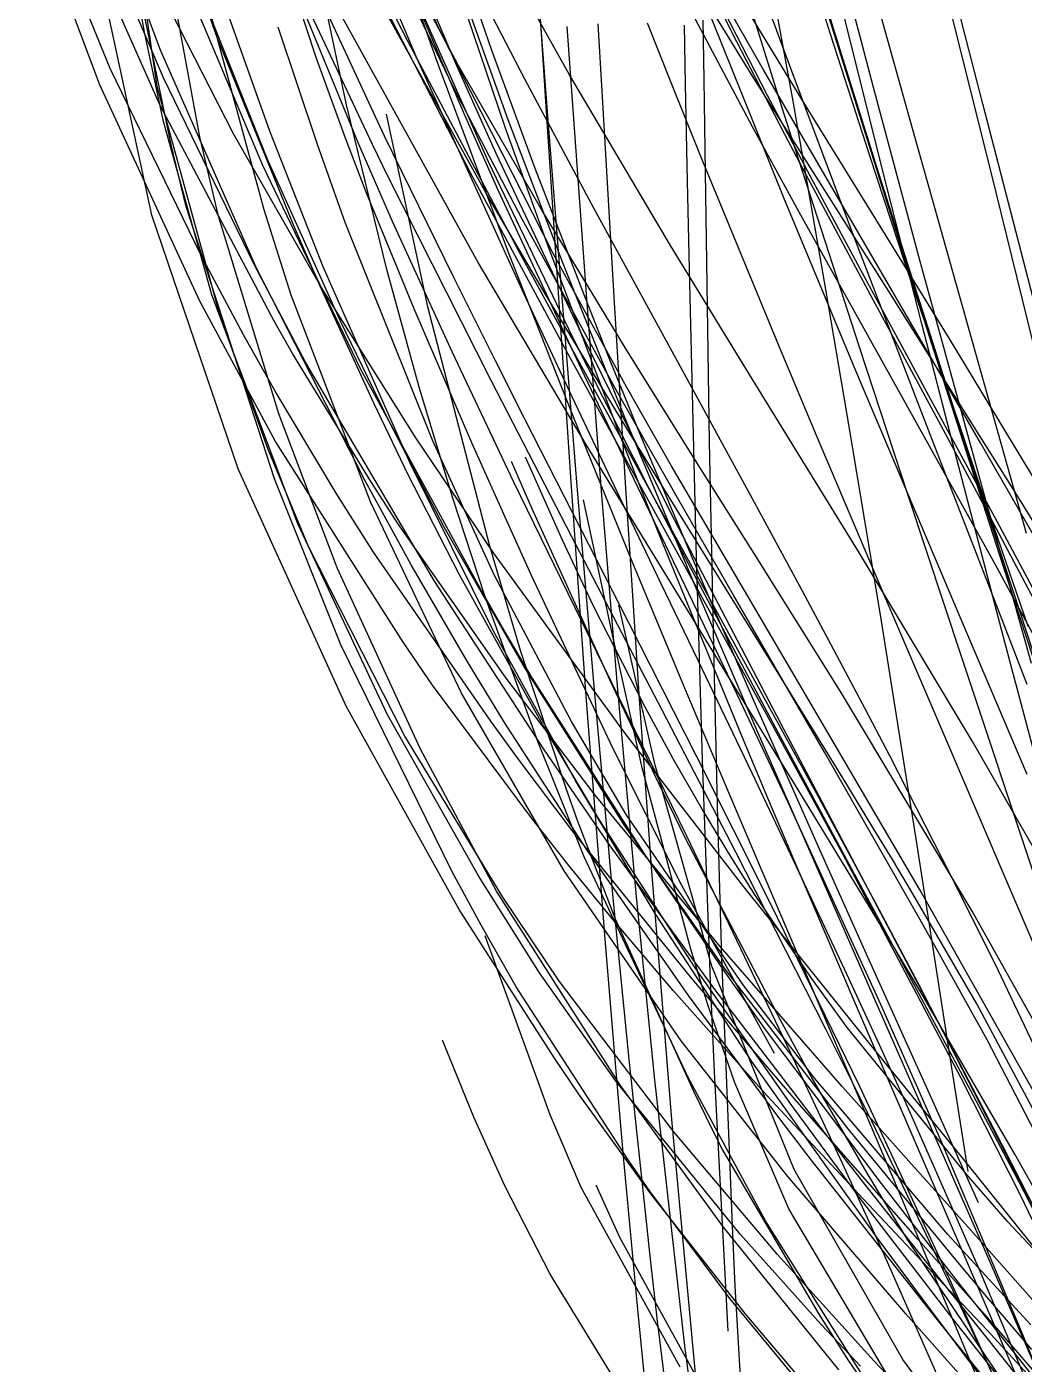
# Model space of a CAD drawing. Header units: metres. Extents: x -233 to 379, y -58 to 1087.
# Drawn here: x -206.4 to -156.7, y 124.1 to 190.8 of the extents above; entities that cross this region are included whole.
import ezdxf

# ---------------------------------------------------------------- set-up
doc = ezdxf.new("R2010")
doc.units = ezdxf.units.M

msp = doc.modelspace()

# ---------------------------------------------------------------- linework, layer by layer
for p, q in [((-166.208, 190.73, -1420.133), (-170.152, 203.66, -1420.352)), ((-196.904, 190.229, -1411.442), (-201.353, 202.755, -1407.368)), ((-180.751, 190.41, -1426.724), (-181.501, 202.027, -1425.602)), ((-199.896, 187.787, -1414.332), (-201.88, 201.125, -1411.773)), ((-185.131, 187.738, -1423.102), (-190.429, 198.758, -1423.132)), ((-180.428, 186.321, -1434.85), (-181.397, 199.15, -1433.201)), ((-169.968, 190.733, -1412.982), (-175.068, 199.24, -1412.585)), ((-199.738, 189.59, -1403.44), (-202.994, 198.338, -1400.585)), ((-184.921, 188.876, -1422.142), (-189.951, 198.355, -1421.288)), ((-166.344, 190.382, -1421.061), (-168.765, 198.034, -1421.168)), ((-202.778, 187.896, -1409.995), (-206.4, 197.67, -1406.879)), ((-169.679, 188.613, -1412.464), (-174.803, 197.602, -1411.94)), ((-169.479, 187.327, -1416.724), (-174.665, 197.426, -1416.231)), ((-158.753, 186.922, -1404.778), (-161.459, 197.478, -1406.473)), ((-182.54, 185.701, -1416.309), (-186.244, 196.636, -1416.445)), ((-163.734, 183.563, -1415.8), (-166.908, 196.291, -1417.338)), ((-200.535, 190.498, -1403.406), (-201.439, 195.721, -1402.023)), ((-190.472, 186.861, -1400.244), (-192.28, 195.44, -1397.486)), ((-199.202, 184.876, -1412.313), (-201.229, 194.761, -1410.802)), ((-196.091, 185.417, -1412.148), (-200.933, 194.876, -1409.726)), ((-197.77, 185.271, -1413.56), (-199.568, 194.985, -1411.659)), ((-191.976, 189.235, -1412.066), (-193.786, 194.743, -1409.048)), ((-189.238, 186.728, -1417.844), (-193.184, 195.295, -1417.496)), ((-187.432, 190.071, -1424.806), (-189.985, 195.154, -1424.8)), ((-185.813, 190.568, -1420.817), (-187.724, 194.846, -1420.304)), ((-183.231, 189.625, -1413.374), (-185.143, 195.152, -1413.199)), ((-171.011, 190.013, -1417.177), (-173.563, 195.064, -1416.87)), ((-167.897, 187.523, -1416.022), (-170.613, 194.894, -1416.269)), ((-162.26, 185.691, -1414.222), (-164.86, 195.006, -1415.154)), ((-202.238, 188.684, -1415.997), (-204.664, 194.59, -1413.987)), ((-199.749, 186.835, -1411.442), (-203.162, 194.518, -1409.402)), ((-186.946, 189.157, -1420.589), (-189.2, 194.475, -1420.707)), ((-184.587, 186.393, -1418.641), (-187.876, 194.101, -1418.073)), ((-181.576, 188.145, -1418.831), (-184.753, 194.294, -1418.799)), ((-168.666, 182.223, -1415.83), (-173.435, 194.095, -1416.464)), ((-200.159, 181.362, -1411.371), (-202.85, 193.783, -1409.171)), ((-194.28, 185.55, -1412.074), (-197.296, 194.026, -1409.727)), ((-189.864, 184.934, -1418.94), (-193.567, 193.962, -1418.784)), ((-170.197, 188.25, -1412.384), (-173.371, 193.409, -1412.216)), ((-168.209, 187.042, -1412.952), (-169.401, 193.637, -1412.486)), ((-199.581, 188.219, -1404.208), (-201.518, 192.74, -1402.63)), ((-194.384, 184.115, -1411.984), (-197.926, 192.989, -1409.478)), ((-189.163, 184.887, -1417.976), (-193.083, 193.207, -1417.652)), ((-184.284, 183.483, -1421.436), (-189.222, 193.074, -1421.43)), ((-158.091, 182.501, -1400.764), (-160.754, 193.21, -1401.985)), ((-185.977, 189.104, -1417.243), (-187.17, 192.499, -1417.236)), ((-183.393, 184.031, -1418.001), (-186.994, 192.17, -1417.342)), ((-185.64, 190.401, -1417.469), (-186.355, 192.095, -1417.338)), ((-179.358, 188.366, -1412.957), (-181.667, 192.514, -1412.652)), ((-170.225, 185.777, -1420.18), (-173.696, 192.292, -1419.933)), ((-194.628, 183.85, -1406.767), (-197.892, 191.546, -1404.147)), ((-182.403, 186.125, -1413.242), (-184.308, 191.403, -1413.303)), ((-162.525, 178.822, -1420.487), (-166.473, 191.42, -1421.093)), ((-164.82, 190.07, -1414.049), (-165.278, 191.822, -1414.291)), ((-194.563, 181.628, -1418.903), (-197.215, 191.327, -1415.808)), ((-191.905, 184.893, -1424.02), (-193.873, 190.741, -1421.733)), ((-183.902, 179.012, -1422.206), (-190.643, 191.181, -1422.526)), ((-183.489, 182.43, -1422.191), (-188.343, 191.187, -1421.534)), ((-178.49, 177.189, -1435.764), (-179.464, 190.779, -1434.516)), ((-177.691, 186.992, -1430.847), (-177.916, 190.9, -1430.394)), ((-174.342, 188.094, -1415.596), (-175.469, 190.934, -1415.791)), ((-173.566, 187.881, -1434.776), (-173.629, 190.831, -1434.685)), ((-172.647, 188.131, -1438.978), (-172.69, 191.087, -1438.901)), ((-168.879, 187.14, -1421.237), (-170.204, 191.342, -1421.619)), ((-167.526, 186.74, -1413.033), (-169.968, 190.733, -1412.982)), ((-163.919, 183.396, -1419.853), (-166.208, 190.73, -1420.133)), ((-199.582, 186.036, -1404.502), (-200.535, 190.498, -1403.406)), ((-193.116, 180.915, -1413.827), (-196.904, 190.229, -1411.442)), ((-181.753, 179.352, -1424.543), (-187.432, 190.071, -1424.806)), ((-180.144, 179.426, -1421.674), (-185.813, 190.568, -1420.817)), ((-184.961, 188.819, -1417.58), (-185.64, 190.401, -1417.469)), ((-180.534, 187.056, -1426.994), (-180.751, 190.41, -1426.724)), ((-164.384, 184.324, -1420.885), (-166.344, 190.382, -1421.061)), ((-164.224, 187.806, -1413.73), (-164.82, 190.07, -1414.049)), ((-194.957, 178.73, -1406.571), (-199.738, 189.59, -1403.44)), ((-181.056, 183.69, -1413.46), (-183.231, 189.625, -1413.374)), ((-169.854, 187.765, -1417.257), (-171.011, 190.013, -1417.177)), ((-190.515, 185.206, -1413.985), (-191.976, 189.235, -1412.066)), ((-181.634, 177.458, -1419.979), (-186.946, 189.157, -1420.589)), ((-182.385, 179.499, -1416.941), (-185.977, 189.104, -1417.243)), ((-183.006, 184.433, -1417.818), (-184.961, 188.819, -1417.58)), ((-180.746, 181.645, -1422.505), (-184.921, 188.876, -1422.142)), ((-197.707, 179.359, -1418.616), (-202.238, 188.684, -1415.997)), ((-195.069, 178.909, -1407.117), (-199.581, 188.219, -1404.208)), ((-178.117, 181.681, -1418.695), (-181.576, 188.145, -1418.831)), ((-174.322, 179.859, -1413.241), (-179.358, 188.366, -1412.957)), ((-172.808, 184.288, -1415.304), (-174.342, 188.094, -1415.596)), ((-172.598, 184.647, -1439.041), (-172.647, 188.131, -1438.978)), ((-163.46, 177.593, -1412.101), (-170.197, 188.25, -1412.384)), ((-167.694, 185.186, -1412.569), (-169.679, 188.613, -1412.464)), ((-197.779, 177.083, -1412.611), (-202.778, 187.896, -1409.995)), ((-196.761, 176.354, -1415.836), (-199.896, 187.787, -1414.332)), ((-181.708, 181.16, -1422.918), (-185.131, 187.738, -1423.102)), ((-173.464, 183.055, -1434.879), (-173.566, 187.881, -1434.776)), ((-168.619, 185.396, -1417.292), (-169.854, 187.765, -1417.257)), ((-165.163, 180.272, -1415.67), (-167.897, 187.523, -1416.022)), ((-161.924, 179.236, -1412.448), (-164.224, 187.806, -1413.73)), ((-194.083, 176.116, -1413.444), (-199.749, 186.835, -1411.442)), ((-188.452, 178.655, -1402.69), (-190.472, 186.861, -1400.244)), ((-188.567, 185.309, -1417.884), (-189.238, 186.728, -1417.844)), ((-179.989, 178.745, -1427.497), (-180.534, 187.056, -1426.994)), ((-177.374, 181.546, -1431.398), (-177.691, 186.992, -1430.847)), ((-167.215, 183.048, -1416.711), (-169.479, 187.327, -1416.724)), ((-168.117, 184.743, -1420.999), (-168.879, 187.14, -1421.237)), ((-166.572, 177.664, -1413.482), (-168.209, 187.042, -1412.952)), ((-162.69, 178.912, -1412.794), (-167.526, 186.74, -1413.033)), ((-158.093, 184.364, -1404.367), (-158.753, 186.922, -1404.778)), ((-197.17, 177.399, -1406.323), (-199.582, 186.036, -1404.502)), ((-186.42, 176.799, -1407.094), (-188.477, 186.401, -1403.468)), ((-182.9, 182.61, -1418.843), (-184.587, 186.393, -1418.641)), ((-179.683, 178.991, -1413.012), (-182.403, 186.125, -1413.242)), ((-179.493, 174.324, -1435.917), (-180.428, 186.321, -1434.85)), ((-191.743, 177.817, -1413.644), (-196.091, 185.417, -1412.148)), ((-191.624, 178.791, -1413.62), (-194.28, 185.55, -1412.074)), ((-180.405, 179.766, -1416.07), (-182.54, 185.701, -1416.309)), ((-167.903, 181.52, -1420.133), (-170.225, 185.777, -1420.18)), ((-167.571, 183.406, -1417.285), (-168.619, 185.396, -1417.292)), ((-159.769, 176.835, -1413.237), (-162.26, 185.691, -1414.222)), ((-198.472, 181.846, -1412.713), (-199.202, 184.876, -1412.313)), ((-196.852, 181.321, -1414.227), (-197.77, 185.271, -1413.56)), ((-190.536, 180.998, -1425.271), (-191.905, 184.893, -1424.02)), ((-189.483, 182.513, -1415.118), (-190.515, 185.206, -1413.985)), ((-188.174, 181.049, -1418.935), (-189.864, 184.934, -1418.94)), ((-188.399, 183.305, -1418.018), (-189.163, 184.887, -1417.976)), ((-185.135, 178.29, -1417.927), (-188.567, 185.309, -1417.884)), ((-164.899, 174.793, -1419.783), (-168.117, 184.743, -1420.999)), ((-164.051, 178.949, -1412.566), (-167.694, 185.186, -1412.569)), ((-190.788, 176.108, -1413.773), (-194.384, 184.115, -1411.984)), ((-179.189, 175.27, -1418.352), (-183.393, 184.031, -1418.001)), ((-178.865, 175.706, -1417.976), (-183.006, 184.433, -1417.818)), ((-168.882, 174.79, -1414.42), (-172.808, 184.288, -1415.304)), ((-172.367, 170.064, -1438.926), (-172.598, 184.647, -1439.041)), ((-162.616, 178.954, -1420.661), (-164.384, 184.324, -1420.885)), ((-155.99, 176.269, -1403.082), (-158.093, 184.364, -1404.367)), ((-189.765, 173.707, -1409.634), (-194.628, 183.85, -1406.767)), ((-179.416, 174.431, -1421.246), (-184.284, 183.483, -1421.436)), ((-178.625, 177.394, -1413.429), (-181.056, 183.69, -1413.46)), ((-164.339, 177.367, -1416.991), (-167.571, 183.406, -1417.285)), ((-160.736, 173.409, -1419.251), (-163.919, 183.396, -1419.853)), ((-162.53, 178.813, -1415.182), (-163.734, 183.563, -1415.8)), ((-183.261, 173.118, -1417.975), (-188.399, 183.305, -1418.018)), ((-173.369, 178.661, -1434.93), (-173.464, 183.055, -1434.879)), ((-164.408, 177.831, -1416.457), (-167.215, 183.048, -1416.711)), ((-187.101, 176.692, -1416.956), (-189.483, 182.513, -1415.118)), ((-180.688, 177.638, -1422.408), (-183.489, 182.43, -1422.191)), ((-179.515, 175.313, -1419.03), (-182.9, 182.61, -1418.843)), ((-165.089, 173.602, -1415.204), (-168.666, 182.223, -1415.83)), ((-155.723, 172.905, -1399.699), (-158.091, 182.501, -1400.764)), ((-195.861, 168.727, -1413.158), (-200.159, 181.362, -1411.371)), ((-194.055, 168.217, -1413.77), (-198.472, 181.846, -1412.713)), ((-193.228, 177.374, -1420.08), (-194.563, 181.628, -1418.903)), ((-176.558, 174.743, -1422.599), (-180.746, 181.645, -1422.505)), ((-174.138, 174.381, -1418.326), (-178.117, 181.681, -1418.695)), ((-177.106, 177.016, -1431.793), (-177.374, 181.546, -1431.398)), ((-162.481, 171.77, -1419.195), (-167.903, 181.52, -1420.133)), ((-193.841, 171.457, -1415.453), (-196.852, 181.321, -1414.227)), ((-191.802, 177.864, -1414.495), (-193.116, 180.915, -1413.827)), ((-186.183, 170.143, -1427.023), (-190.536, 180.998, -1425.271)), ((-185.202, 174.551, -1418.784), (-188.174, 181.049, -1418.935)), ((-176.987, 172.594, -1422.454), (-181.708, 181.16, -1422.918)), ((-161.379, 170.431, -1415.025), (-165.163, 180.272, -1415.67)), ((-179.175, 171.344, -1416.408), (-182.385, 179.499, -1416.941)), ((-176.926, 170.636, -1415.42), (-180.405, 179.766, -1416.07)), ((-176.49, 172.771, -1421.94), (-180.144, 179.426, -1421.674)), ((-170.067, 172.909, -1413.211), (-174.322, 179.859, -1413.241)), ((-195.599, 175.401, -1419.556), (-197.707, 179.359, -1418.616)), ((-192.488, 174.001, -1408.491), (-195.069, 178.909, -1407.117)), ((-189.543, 168.124, -1409.016), (-194.957, 178.73, -1406.571)), ((-187.293, 169.012, -1415.124), (-191.624, 178.791, -1413.62)), ((-178.502, 169.902, -1421.7), (-183.902, 179.012, -1422.206)), ((-178.559, 173.482, -1424.287), (-181.753, 179.352, -1424.543)), ((-179.302, 168.55, -1427.848), (-179.989, 178.745, -1427.497)), ((-176.557, 171.19, -1412.574), (-179.683, 178.991, -1413.012)), ((-158.862, 170.018, -1412.157), (-164.051, 178.949, -1412.566)), ((-160.373, 175.157, -1412.571), (-162.69, 178.912, -1412.794)), ((-159.767, 170.466, -1420.162), (-162.616, 178.954, -1420.661)), ((-161.798, 175.95, -1414.797), (-162.53, 178.813, -1415.182)), ((-161.296, 174.95, -1420.242), (-162.525, 178.822, -1420.487)), ((-158.452, 166.615, -1410.44), (-161.924, 179.236, -1412.448)), ((-186.841, 172.799, -1404.274), (-188.452, 178.655, -1402.69)), ((-183.041, 174.101, -1417.873), (-185.135, 178.29, -1417.927)), ((-173.037, 164.948, -1434.769), (-173.369, 178.661, -1434.93)), ((-192.893, 165.978, -1408.057), (-197.17, 177.399, -1406.323)), ((-189.266, 167.073, -1422.147), (-193.228, 177.374, -1420.08)), ((-189.093, 171.966, -1415.508), (-191.802, 177.864, -1414.495)), ((-187.006, 170.275, -1414.631), (-191.743, 177.817, -1413.644)), ((-179.227, 172.315, -1419.611), (-181.634, 177.458, -1419.979)), ((-176.784, 171.196, -1422.499), (-180.688, 177.638, -1422.408)), ((-177.335, 174.152, -1413.372), (-178.625, 177.394, -1413.429)), ((-165.526, 171.512, -1413.765), (-166.572, 177.664, -1413.482)), ((-161.436, 172.362, -1415.917), (-164.408, 177.831, -1416.457)), ((-160.844, 170.89, -1416.304), (-164.339, 177.367, -1416.991)), ((-157.302, 167.82, -1411.262), (-163.46, 177.593, -1412.101)), ((-194.01, 170.087, -1413.784), (-197.779, 177.083, -1412.611)), ((-183.327, 164.869, -1410.043), (-186.42, 176.799, -1407.094)), ((-177.741, 167.409, -1436.337), (-178.49, 177.189, -1435.764)), ((-176.556, 168.031, -1432.38), (-177.106, 177.016, -1431.793)), ((-156.573, 165.495, -1411.853), (-159.769, 176.835, -1413.237)), ((-194.377, 169.691, -1416.406), (-196.761, 176.354, -1415.836)), ((-193.157, 174.472, -1413.693), (-194.083, 176.116, -1413.444)), ((-188.289, 170.975, -1414.665), (-190.788, 176.108, -1413.773)), ((-184.216, 170.022, -1418.068), (-187.101, 176.692, -1416.956)), ((-194.024, 172.589, -1420.147), (-195.599, 175.401, -1419.556)), ((-176.55, 171.009, -1417.927), (-178.865, 175.706, -1417.976)), ((-160.135, 169.517, -1413.892), (-161.798, 175.95, -1414.797)), ((-178.769, 173.73, -1419.05), (-179.515, 175.313, -1419.03)), ((-175.392, 167.775, -1418.351), (-179.189, 175.27, -1418.352)), ((-172.988, 169.007, -1422.499), (-176.558, 174.743, -1422.599)), ((-167.036, 170.387, -1413.962), (-168.882, 174.79, -1414.42)), ((-162.455, 167.34, -1418.71), (-164.899, 174.793, -1419.783)), ((-158.586, 166.51, -1419.56), (-161.296, 174.95, -1420.242)), ((-154.613, 165.595, -1411.576), (-160.373, 175.157, -1412.571)), ((-189.222, 168.033, -1414.331), (-193.157, 174.472, -1413.693)), ((-182.119, 168.063, -1418.474), (-185.202, 174.551, -1418.784)), ((-181.592, 171.232, -1417.801), (-183.041, 174.101, -1417.873)), ((-178.972, 167.851, -1436.332), (-179.493, 174.324, -1435.917)), ((-175.4, 167.116, -1420.962), (-179.416, 174.431, -1421.246)), ((-175.843, 170.485, -1413.264), (-177.335, 174.152, -1413.372)), ((-170.14, 167.048, -1417.73), (-174.138, 174.381, -1418.326)), ((-186.08, 163.129, -1410.862), (-192.488, 174.001, -1408.491)), ((-183.747, 162.669, -1411.82), (-189.765, 173.707, -1409.634)), ((-176.712, 169.41, -1419.032), (-178.769, 173.73, -1419.05)), ((-177.759, 172.024, -1424.214), (-178.559, 173.482, -1424.287)), ((-159.839, 161.218, -1414.051), (-165.089, 173.602, -1415.204)), ((-159.85, 170.652, -1419.056), (-160.736, 173.409, -1419.251)), ((-185.168, 167.257, -1405.6), (-186.841, 172.799, -1404.274)), ((-179.236, 165.336, -1417.695), (-183.261, 173.118, -1417.975)), ((-174.282, 168.881, -1422.008), (-176.49, 172.771, -1421.94)), ((-164.892, 164.509, -1412.863), (-170.067, 172.909, -1413.211)), ((-190.979, 167.514, -1420.986), (-194.024, 172.589, -1420.147)), ((-176.824, 167.258, -1419.178), (-179.227, 172.315, -1419.611)), ((-173.965, 167.27, -1422.061), (-176.987, 172.594, -1422.454)), ((-158.15, 166.308, -1414.996), (-161.436, 172.362, -1415.917)), ((-190.935, 163.779, -1416.031), (-193.841, 171.457, -1415.453)), ((-187.401, 168.46, -1415.967), (-189.093, 171.966, -1415.508)), ((-172.438, 162.392, -1423.535), (-177.759, 172.024, -1424.214)), ((-164.599, 165.944, -1413.976), (-165.526, 171.512, -1413.765)), ((-158.128, 163.93, -1417.802), (-162.481, 171.77, -1419.195)), ((-185.592, 165.813, -1415.305), (-188.289, 170.975, -1414.665)), ((-176.392, 161.039, -1417.223), (-181.592, 171.232, -1417.801)), ((-176.225, 164.098, -1415.729), (-179.175, 171.344, -1416.408)), ((-175.937, 169.816, -1422.5), (-176.784, 171.196, -1422.499)), ((-172.699, 161.968, -1411.802), (-176.557, 171.19, -1412.574)), ((-174.095, 166.153, -1417.756), (-176.55, 171.009, -1417.927)), ((-158.222, 166.013, -1415.558), (-160.844, 170.89, -1416.304)), ((-187.64, 160.077, -1414.398), (-194.01, 170.087, -1413.784)), ((-183.14, 164.531, -1415.031), (-187.006, 170.275, -1414.631)), ((-183.111, 163.443, -1427.076), (-186.183, 170.143, -1427.023)), ((-175.563, 167.16, -1415.11), (-176.926, 170.636, -1415.42)), ((-172.537, 162.654, -1412.853), (-175.843, 170.485, -1413.264)), ((-172.149, 159.089, -1438.572), (-172.367, 170.064, -1438.926)), ((-163.629, 162.363, -1413.025), (-167.036, 170.387, -1413.962)), ((-158.361, 162.653, -1414.407), (-161.379, 170.431, -1415.025)), ((-158.918, 167.765, -1418.832), (-159.85, 170.652, -1419.056)), ((-158.961, 168.085, -1420.002), (-159.767, 170.466, -1420.162)), ((-192.362, 164.844, -1416.649), (-194.377, 169.691, -1416.406)), ((-182.416, 165.982, -1418.278), (-184.216, 170.022, -1418.068)), ((-171.741, 158.873, -1420.762), (-178.502, 169.902, -1421.7)), ((-171.646, 158.826, -1418.561), (-176.712, 169.41, -1419.032)), ((-173.902, 166.526, -1422.456), (-175.937, 169.816, -1422.5)), ((-157.722, 160.323, -1412.529), (-160.135, 169.517, -1413.892)), ((-157.401, 167.48, -1411.985), (-158.862, 170.018, -1412.157)), ((-190.49, 156.887, -1414.172), (-195.861, 168.727, -1413.158)), ((-183.154, 160.663, -1415.687), (-187.293, 169.012, -1415.124)), ((-181.236, 166.765, -1418.111), (-182.238, 169.079, -1418.023)), ((-179.705, 165.165, -1424.252), (-181.547, 169.311, -1424.5)), ((-167.877, 157.956, -1421.72), (-174.282, 168.881, -1422.008)), ((-170.157, 164.501, -1422.312), (-172.988, 169.007, -1422.499)), ((-190.751, 159.951, -1413.953), (-194.055, 168.217, -1413.77)), ((-187.242, 163.936, -1409.819), (-189.543, 168.124, -1409.016)), ((-187.913, 165.991, -1414.465), (-189.222, 168.033, -1414.331)), ((-184.839, 163.445, -1416.374), (-187.401, 168.46, -1415.967)), ((-178.732, 161.103, -1417.959), (-182.119, 168.063, -1418.474)), ((-179.004, 164.239, -1427.931), (-179.302, 168.55, -1427.848)), ((-176.163, 161.891, -1432.666), (-176.556, 168.031, -1432.38)), ((-158.201, 165.849, -1419.841), (-158.961, 168.085, -1420.002)), ((-189.122, 164.572, -1421.363), (-190.979, 167.514, -1420.986)), ((-178.146, 158.067, -1436.693), (-178.972, 167.851, -1436.332)), ((-176.941, 157.709, -1436.626), (-177.741, 167.409, -1436.337)), ((-173.555, 164.236, -1418.263), (-175.392, 167.775, -1418.351)), ((-154.964, 155.661, -1417.632), (-158.918, 167.765, -1418.832)), ((-156.173, 165.334, -1411.814), (-157.401, 167.48, -1411.985)), ((-153.865, 162.259, -1410.581), (-157.302, 167.82, -1411.262)), ((-184.736, 157.543, -1423.116), (-189.266, 167.073, -1422.147)), ((-183.576, 162.396, -1406.596), (-185.168, 167.257, -1405.6)), ((-177.329, 158.163, -1417.175), (-181.236, 166.765, -1418.111)), ((-177.201, 160.439, -1423.435), (-178.661, 167.179, -1422.886)), ((-174.782, 162.993, -1418.762), (-176.824, 167.258, -1419.178)), ((-174.838, 165.335, -1414.933), (-175.563, 167.16, -1415.11)), ((-173.177, 163.092, -1420.761), (-175.4, 167.116, -1420.962)), ((-171.174, 162.422, -1421.629), (-173.965, 167.27, -1422.061)), ((-167.881, 162.872, -1417.305), (-170.14, 167.048, -1417.73)), ((-159.8, 159.323, -1417.397), (-162.455, 167.34, -1418.71)), ((-168.819, 156.022, -1416.915), (-174.095, 166.153, -1417.756)), ((-169.394, 159.266, -1422.14), (-173.902, 166.526, -1422.456)), ((-157.706, 163.785, -1419.313), (-158.586, 166.51, -1419.56)), ((-156.332, 159.01, -1409.197), (-158.452, 166.615, -1410.44)), ((-155.258, 160.914, -1413.913), (-158.15, 166.308, -1414.996)), ((-188.432, 156.499, -1408.853), (-192.893, 165.978, -1408.057)), ((-182.509, 158.281, -1414.411), (-187.913, 165.991, -1414.465)), ((-181.669, 158.936, -1415.671), (-185.592, 165.813, -1415.305)), ((-181.249, 163.405, -1418.222), (-182.416, 165.982, -1418.278)), ((-163.794, 161.031, -1414.128), (-164.599, 165.944, -1413.976)), ((-155.333, 160.563, -1414.475), (-158.222, 166.013, -1415.558)), ((-156.492, 160.856, -1419.435), (-158.201, 165.849, -1419.841)), ((-187.551, 155.39, -1416.477), (-192.362, 164.844, -1416.649)), ((-181.802, 159.671, -1410.857), (-183.327, 164.869, -1410.043)), ((-178.16, 161.881, -1423.818), (-179.705, 165.165, -1424.252)), ((-178.39, 163.709, -1417.617), (-179.236, 165.336, -1417.695)), ((-170.78, 155.45, -1413.713), (-174.838, 165.335, -1414.933)), ((-172.722, 154.198, -1434.408), (-173.037, 164.948, -1434.769)), ((-183.277, 156.145, -1421.744), (-189.122, 164.572, -1421.363)), ((-176.518, 155.441, -1414.837), (-183.14, 164.531, -1415.031)), ((-178.53, 157.61, -1427.958), (-179.004, 164.239, -1427.931)), ((-173.568, 157.712, -1414.979), (-176.225, 164.098, -1415.729)), ((-169.067, 155.799, -1417.71), (-173.555, 164.236, -1418.263)), ((-165.853, 157.62, -1421.82), (-170.157, 164.501, -1422.312)), ((-159.264, 155.125, -1412.13), (-164.892, 164.509, -1412.863)), ((-186.795, 154.773, -1416.142), (-190.935, 163.779, -1416.031)), ((-184.452, 159.141, -1410.563), (-187.242, 163.936, -1409.819)), ((-180.673, 155.955, -1416.372), (-184.839, 163.445, -1416.374)), ((-179.254, 156.133, -1425.944), (-183.111, 163.443, -1427.076)), ((-177.174, 154.771, -1416.495), (-181.249, 163.405, -1418.222)), ((-177.542, 162.082, -1417.529), (-178.39, 163.709, -1417.617)), ((-153.83, 156.004, -1415.827), (-158.128, 163.93, -1417.802)), ((-153.861, 151.974, -1417.989), (-157.706, 163.785, -1419.313)), ((-180.631, 154.741, -1412.106), (-186.08, 163.129, -1410.862)), ((-172.947, 159.171, -1418.351), (-174.782, 162.993, -1418.762)), ((-169.534, 156.493, -1420.341), (-173.177, 163.092, -1420.761)), ((-166.183, 159.703, -1416.938), (-167.881, 162.872, -1417.305)), ((-182.553, 160.584, -1412.152), (-183.747, 162.669, -1411.82)), ((-180.932, 155.129, -1407.683), (-183.576, 162.396, -1406.596)), ((-174.728, 156.69, -1417.146), (-177.542, 162.082, -1417.529)), ((-170.21, 157.279, -1412.457), (-172.537, 162.654, -1412.853)), ((-167.044, 152.546, -1422.595), (-172.438, 162.392, -1423.535)), ((-168.549, 157.892, -1421.162), (-171.174, 162.422, -1421.629)), ((-161.191, 156.658, -1412.3), (-163.629, 162.363, -1413.025)), ((-156.54, 157.969, -1413.994), (-158.361, 162.653, -1414.407)), ((-175.596, 156.871, -1422.665), (-178.16, 161.881, -1423.818)), ((-175.088, 153.946, -1423.551), (-176.897, 161.93, -1424.038)), ((-175.873, 157.492, -1432.813), (-176.163, 161.891, -1432.666)), ((-169.995, 155.661, -1411.137), (-172.699, 161.968, -1411.802)), ((-173.502, 150.413, -1416.773), (-178.732, 161.103, -1417.959)), ((-173.034, 154.434, -1416.663), (-176.392, 161.039, -1417.223)), ((-162.934, 155.692, -1414.257), (-163.794, 161.031, -1414.128)), ((-156.545, 153.489, -1413.219), (-159.839, 161.218, -1414.051)), ((-186.18, 157.936, -1414.418), (-187.64, 160.077, -1414.398)), ((-179.037, 153.151, -1415.529), (-183.154, 160.663, -1415.687)), ((-181.209, 158.298, -1412.467), (-182.553, 160.584, -1412.152)), ((-175.728, 153.814, -1423.046), (-177.201, 160.439, -1423.435)), ((-157.046, 157.765, -1412.141), (-157.722, 160.323, -1412.529)), ((-185.21, 148.669, -1413.343), (-190.751, 159.951, -1413.953)), ((-179.533, 152.841, -1411.285), (-181.802, 159.671, -1410.857)), ((-164.605, 156.726, -1416.557), (-166.183, 159.703, -1416.938)), ((-182.595, 156.08, -1410.945), (-184.452, 159.141, -1410.563)), ((-176.588, 150.921, -1415.319), (-181.669, 158.936, -1415.671)), ((-170.256, 153.55, -1417.672), (-172.947, 159.171, -1418.351)), ((-171.958, 151.253, -1438.188), (-172.149, 159.089, -1438.572)), ((-167.916, 152.661, -1420.112), (-171.741, 158.873, -1420.762)), ((-170.681, 156.803, -1418.433), (-171.646, 158.826, -1418.561)), ((-167.682, 156.498, -1421.97), (-169.394, 159.266, -1422.14)), ((-156.071, 148.132, -1415.302), (-159.8, 159.323, -1417.397)), ((-178.066, 152.446, -1413.916), (-182.509, 158.281, -1414.411)), ((-175.568, 149.443, -1413.01), (-181.209, 158.298, -1412.467)), ((-177.17, 147.339, -1436.755), (-178.146, 158.067, -1436.693)), ((-174.917, 153.066, -1415.991), (-177.329, 158.163, -1417.175)), ((-181.214, 151.271, -1413.966), (-186.18, 157.936, -1414.418)), ((-179.621, 148.676, -1423.025), (-184.736, 157.543, -1423.116)), ((-177.542, 144.86, -1427.665), (-178.53, 157.61, -1427.958)), ((-176.028, 147.572, -1436.633), (-176.941, 157.709, -1436.626)), ((-175.28, 149.082, -1432.928), (-175.873, 157.492, -1432.813)), ((-171.57, 152.967, -1414.338), (-173.568, 157.712, -1414.979)), ((-166.643, 154.601, -1420.789), (-168.549, 157.892, -1421.162)), ((-161.908, 147.766, -1420.967), (-167.877, 157.956, -1421.72)), ((-159.279, 146.666, -1420.573), (-165.853, 157.62, -1421.82)), ((-156.019, 153.898, -1411.546), (-157.046, 157.765, -1412.141)), ((-184.853, 146.754, -1414.249), (-190.49, 156.887, -1414.172)), ((-174.178, 154.27, -1421.881), (-175.596, 156.871, -1422.665)), ((-168.452, 152.091, -1418.051), (-170.681, 156.803, -1418.433)), ((-166.94, 149.88, -1411.728), (-170.21, 157.279, -1412.457)), ((-163.389, 154.41, -1416.237), (-164.605, 156.726, -1416.557)), ((-183.893, 148.431, -1408.951), (-188.432, 156.499, -1408.853)), ((-181.909, 154.259, -1421.745), (-183.277, 156.145, -1421.744)), ((-178.508, 149.757, -1411.399), (-182.595, 156.08, -1410.945)), ((-176.528, 151.495, -1424.611), (-179.254, 156.133, -1425.944)), ((-171.062, 149.619, -1416.468), (-174.728, 156.69, -1417.146)), ((-165.742, 149.552, -1419.79), (-169.534, 156.493, -1420.341)), ((-165.578, 153.069, -1421.709), (-167.682, 156.498, -1421.97)), ((-157.241, 147.418, -1411.012), (-161.191, 156.658, -1412.3)), ((-182.669, 147.364, -1415.626), (-187.551, 155.39, -1416.477)), ((-177.832, 151.182, -1416.036), (-180.673, 155.955, -1416.372)), ((-170.661, 147.875, -1413.963), (-176.518, 155.441, -1414.837)), ((-169.465, 152.302, -1413.274), (-170.78, 155.45, -1413.713)), ((-169.225, 153.881, -1410.934), (-169.995, 155.661, -1411.137)), ((-163.822, 146.055, -1416.535), (-169.067, 155.799, -1417.71)), ((-164.316, 147.483, -1415.785), (-168.819, 156.022, -1416.915)), ((-162.073, 150.275, -1414.351), (-162.934, 155.692, -1414.257)), ((-182.985, 147.671, -1415.735), (-186.795, 154.773, -1416.142)), ((-178.622, 149.373, -1408.192), (-180.932, 155.129, -1407.683)), ((-177.323, 149.931, -1412.582), (-180.631, 154.741, -1412.106)), ((-173.758, 147.948, -1413.913), (-177.174, 154.771, -1416.495)), ((-155.235, 148.103, -1411.394), (-159.264, 155.125, -1412.13)), ((-179.113, 150.553, -1421.583), (-181.909, 154.259, -1421.745)), ((-172.733, 151.751, -1420.979), (-174.178, 154.27, -1421.881)), ((-169.319, 147.025, -1415.838), (-173.034, 154.434, -1416.663)), ((-172.319, 143.18, -1433.822), (-172.722, 154.198, -1434.408)), ((-161.893, 146.268, -1419.681), (-166.643, 154.601, -1420.789)), ((-159.889, 147.542, -1415.137), (-163.389, 154.41, -1416.237)), ((-173.304, 144.774, -1420.883), (-175.728, 153.814, -1423.046)), ((-172.256, 143.928, -1420.93), (-175.088, 153.946, -1423.551)), ((-167.755, 148.278, -1416.968), (-170.256, 153.55, -1417.672)), ((-164.618, 143.36, -1409.475), (-169.225, 153.881, -1410.934)), ((-178.949, 151.183, -1411.312), (-179.533, 152.841, -1411.285)), ((-175.09, 146.554, -1414.82), (-179.037, 153.151, -1415.529)), ((-173.573, 150.297, -1415.158), (-174.917, 153.066, -1415.991)), ((-169.746, 148.669, -1413.695), (-171.57, 152.967, -1414.338)), ((-164.177, 150.764, -1421.508), (-165.578, 153.069, -1421.709)), ((-171.847, 144.902, -1412.589), (-178.066, 152.446, -1413.916)), ((-168.178, 149.25, -1412.819), (-169.465, 152.302, -1413.274)), ((-163.835, 142.025, -1416.858), (-168.452, 152.091, -1418.051)), ((-163.345, 145.137, -1419.187), (-167.916, 152.661, -1420.112)), ((-163.906, 146.722, -1421.938), (-167.044, 152.546, -1422.595)), ((-170.665, 142.952, -1420.476), (-176.528, 151.495, -1424.611)), ((-171.265, 149.318, -1419.971), (-172.733, 151.751, -1420.979)), ((-179.393, 148.95, -1413.693), (-181.214, 151.271, -1413.966)), ((-177.064, 146.269, -1411.064), (-178.949, 151.183, -1411.312)), ((-173.094, 143.851, -1414.848), (-177.832, 151.182, -1416.036)), ((-171.543, 143.717, -1414.245), (-176.588, 150.921, -1415.319)), ((-171.757, 144.343, -1437.758), (-171.958, 151.253, -1438.188)), ((-163.26, 149.245, -1421.365), (-164.177, 150.764, -1421.508)), ((-173.263, 143.315, -1420.617), (-179.113, 150.553, -1421.583)), ((-168.859, 141.263, -1411.138), (-173.573, 150.297, -1415.158)), ((-168.318, 139.594, -1415.146), (-173.502, 150.413, -1416.773)), ((-160.473, 140.031, -1414.416), (-162.073, 150.275, -1414.351)), ((-173.439, 138.374, -1407.846), (-178.622, 149.373, -1408.192)), ((-173.421, 142.46, -1411.367), (-178.508, 149.757, -1411.399)), ((-172.09, 142.747, -1412.845), (-177.323, 149.931, -1412.582)), ((-171.679, 143.747, -1412.929), (-175.568, 149.443, -1413.01)), ((-166.575, 140.789, -1415.348), (-171.062, 149.619, -1416.468)), ((-164.478, 144.373, -1411.066), (-166.94, 149.88, -1411.728)), ((-159.84, 138.345, -1418.631), (-165.742, 149.552, -1419.79)), ((-177.082, 146.115, -1413.244), (-179.393, 148.95, -1413.693)), ((-174.259, 136.283, -1432.706), (-175.28, 149.082, -1432.928)), ((-170.096, 147.462, -1419.117), (-171.265, 149.318, -1419.971)), ((-165.049, 141.932, -1411.594), (-168.178, 149.25, -1412.819)), ((-162.24, 147.54, -1421.192), (-163.26, 149.245, -1421.365)), ((-183.761, 145.972, -1413.085), (-185.21, 148.669, -1413.343)), ((-180.841, 143.602, -1408.731), (-183.893, 148.431, -1408.951)), ((-173.789, 140.204, -1421.854), (-179.621, 148.676, -1423.025)), ((-165.538, 138.801, -1411.973), (-169.746, 148.669, -1413.695)), ((-165.533, 143.535, -1416.281), (-167.755, 148.278, -1416.968)), ((-176.815, 137.975, -1414.098), (-182.985, 147.671, -1415.735)), ((-179.844, 143.169, -1414.904), (-182.669, 147.364, -1415.626)), ((-175.123, 138.415, -1436.397), (-176.028, 147.572, -1436.633)), ((-169.135, 139.569, -1409.217), (-173.758, 147.948, -1413.913)), ((-164.317, 139.978, -1412.309), (-170.661, 147.875, -1413.963)), ((-167.285, 143.325, -1416.88), (-170.096, 147.462, -1419.117)), ((-160.963, 141.114, -1414.7), (-164.316, 147.483, -1415.785)), ((-159.048, 142.052, -1420.54), (-162.24, 147.54, -1421.192)), ((-156.075, 137.433, -1419.75), (-161.908, 147.766, -1420.967)), ((-157.993, 143.722, -1414.459), (-159.889, 147.542, -1415.137)), ((-155.024, 142.209, -1410.242), (-157.241, 147.418, -1411.012)), ((-180.101, 139.336, -1413.664), (-184.853, 146.754, -1414.249)), ((-176.398, 139.439, -1436.604), (-177.17, 147.339, -1436.755)), ((-164.902, 137.96, -1414.548), (-169.319, 147.025, -1415.838)), ((-161.973, 143.082, -1421.488), (-163.906, 146.722, -1421.938)), ((-174.183, 142.707, -1412.534), (-177.082, 146.115, -1413.244)), ((-173.146, 137.649, -1409.458), (-177.064, 146.269, -1411.064)), ((-170.272, 139.18, -1413.313), (-175.09, 146.554, -1414.82)), ((-162.443, 143.492, -1416.16), (-163.822, 146.055, -1416.535)), ((-160.826, 144.373, -1419.411), (-161.893, 146.268, -1419.681)), ((-154.172, 137.522, -1419.206), (-159.279, 146.666, -1420.573)), ((-182.013, 142.893, -1412.704), (-183.761, 145.972, -1413.085)), ((-180.309, 136.512, -1414.887), (-183.558, 145.438, -1416.53)), ((-177.012, 138.488, -1427.398), (-177.542, 144.86, -1427.665)), ((-172.454, 141.995, -1419.963), (-173.304, 144.774, -1420.883)), ((-165.767, 137.934, -1410.742), (-171.847, 144.902, -1412.589)), ((-161.892, 142.715, -1418.868), (-163.345, 145.137, -1419.187)), ((-171.207, 130.582, -1436.607), (-171.757, 144.343, -1437.758)), ((-161.548, 137.858, -1410.137), (-164.478, 144.373, -1411.066)), ((-158.544, 140.248, -1418.787), (-160.826, 144.373, -1419.411)), ((-177.024, 138.184, -1408.141), (-180.841, 143.602, -1408.731)), ((-168.279, 136.977, -1413.055), (-173.094, 143.851, -1414.848)), ((-168.154, 133.79, -1416.302), (-172.256, 143.928, -1420.93)), ((-170.467, 142.021, -1412.847), (-171.679, 143.747, -1412.929)), ((-165.463, 135.814, -1412.129), (-171.543, 143.717, -1414.245)), ((-163.822, 139.832, -1415.712), (-165.533, 143.535, -1416.281)), ((-163.238, 140.221, -1408.995), (-164.618, 143.36, -1409.475)), ((-159.219, 137.461, -1415.094), (-162.443, 143.492, -1416.16)), ((-154.469, 136.308, -1412.971), (-157.993, 143.722, -1414.459)), ((-176.423, 134.272, -1410.937), (-182.013, 142.893, -1412.704)), ((-174.163, 135.693, -1412.843), (-179.844, 143.169, -1414.904)), ((-169.496, 137.47, -1411.069), (-174.183, 142.707, -1412.534)), ((-168.014, 137.169, -1419.229), (-173.263, 143.315, -1420.617)), ((-172.131, 138.659, -1433.533), (-172.319, 143.18, -1433.822)), ((-166.239, 135.116, -1412.553), (-172.09, 142.747, -1412.845)), ((-167.141, 138.337, -1417.582), (-170.665, 142.952, -1420.476)), ((-165.512, 140.869, -1415.397), (-167.285, 143.325, -1416.88)), ((-157.623, 134.603, -1420.283), (-161.973, 143.082, -1421.488)), ((-157.166, 134.552, -1417.662), (-161.892, 142.715, -1418.868)), ((-168.864, 136.311, -1410.878), (-173.421, 142.46, -1411.367)), ((-160.788, 135.133, -1415.824), (-163.835, 142.025, -1416.858)), ((-153.003, 130.685, -1418.807), (-159.048, 142.052, -1420.54)), ((-171.109, 138.114, -1418.392), (-172.454, 141.995, -1419.963)), ((-169.58, 140.777, -1412.765), (-170.467, 142.021, -1412.847)), ((-162.545, 136.127, -1410.524), (-165.049, 141.932, -1411.594)), ((-163.81, 133.091, -1411.658), (-169.58, 140.777, -1412.765)), ((-167.308, 138.431, -1409.649), (-168.859, 141.263, -1411.138)), ((-164.289, 136.203, -1414.672), (-166.575, 140.789, -1415.348)), ((-159.581, 133.58, -1410.168), (-165.512, 140.869, -1415.397)), ((-157.754, 134.958, -1413.447), (-160.963, 141.114, -1414.7)), ((-184.116, 136.403, -1417.107), (-185.682, 140.233, -1417.41)), ((-168.469, 133.435, -1420.093), (-173.789, 140.204, -1421.854)), ((-160.429, 133.831, -1407.924), (-163.238, 140.221, -1408.995)), ((-159.492, 133.69, -1414.401), (-160.473, 140.031, -1414.416)), ((-153.152, 129.852, -1416.991), (-158.544, 140.248, -1418.787)), ((-175.296, 129.167, -1436.124), (-176.398, 139.439, -1436.604)), ((-165.726, 134.052, -1414.178), (-168.318, 139.594, -1415.146)), ((-159.768, 134.367, -1410.733), (-164.317, 139.978, -1412.309)), ((-162.706, 137.389, -1415.322), (-163.822, 139.832, -1415.712)), ((-178.856, 137.496, -1413.441), (-180.101, 139.336, -1413.664)), ((-164.047, 130.435, -1410.548), (-170.272, 139.18, -1413.313)), ((-163.191, 133.286, -1410.915), (-165.538, 138.801, -1411.973)), ((-170.851, 130.576, -1406.555), (-177.024, 138.184, -1408.141)), ((-176.661, 134.445, -1427.185), (-177.012, 138.488, -1427.398)), ((-173.605, 125.008, -1435.595), (-175.123, 138.415, -1436.397)), ((-169.58, 131.236, -1406.766), (-173.439, 138.374, -1407.846)), ((-171.446, 125.73, -1432.478), (-172.131, 138.659, -1433.533)), ((-168.413, 131.828, -1415.203), (-171.109, 138.114, -1418.392)), ((-164.519, 133.609, -1406.749), (-167.308, 138.431, -1409.649)), ((-160.491, 130.553, -1411.56), (-167.141, 138.337, -1417.582)), ((-156.895, 132.547, -1417.928), (-159.84, 138.345, -1418.631)), ((-175.304, 132.586, -1412.537), (-178.856, 137.496, -1413.441)), ((-171.676, 130.911, -1412.043), (-176.815, 137.975, -1414.098)), ((-172.549, 136.422, -1409.16), (-173.146, 137.649, -1409.458)), ((-164.718, 132.33, -1409.26), (-169.496, 137.47, -1411.069)), ((-164.192, 136.16, -1410.206), (-165.767, 137.934, -1410.742)), ((-160.407, 128.345, -1412.861), (-164.902, 137.96, -1414.548)), ((-158.962, 128.903, -1413.844), (-162.706, 137.389, -1415.322)), ((-158.973, 132.132, -1409.201), (-161.548, 137.858, -1410.137)), ((-156.945, 133.16, -1414.217), (-159.219, 137.461, -1415.094)), ((-164.892, 132.388, -1411.527), (-168.279, 136.977, -1413.055)), ((-164.508, 133.171, -1418.074), (-168.014, 137.169, -1419.229)), ((-182.572, 132.984, -1416.67), (-184.116, 136.403, -1417.107)), ((-178.773, 132.887, -1413.952), (-180.309, 136.512, -1414.887)), ((-173.058, 123.438, -1432.047), (-174.259, 136.283, -1432.706)), ((-171.789, 134.909, -1408.75), (-172.549, 136.422, -1409.16)), ((-167.31, 134.268, -1410.64), (-168.864, 136.311, -1410.878)), ((-159.463, 126.153, -1412.88), (-164.289, 136.203, -1414.672)), ((-162.173, 133.903, -1409.468), (-164.192, 136.16, -1410.206)), ((-158.305, 126.338, -1408.517), (-162.545, 136.127, -1410.524)), ((-168.987, 129.553, -1410.44), (-174.163, 135.693, -1412.843)), ((-160.079, 129.264, -1409.681), (-165.463, 135.814, -1412.129)), ((-166.912, 126.577, -1405.429), (-171.789, 134.909, -1408.75)), ((-164.692, 133.136, -1412.408), (-166.239, 135.116, -1412.553)), ((-156.872, 125.835, -1414.115), (-160.788, 135.133, -1415.824)), ((-153.311, 126.216, -1411.315), (-157.754, 134.958, -1413.447)), ((-175.967, 126.996, -1426.679), (-176.661, 134.445, -1427.185)), ((-175.347, 132.709, -1410.552), (-176.423, 134.272, -1410.937)), ((-161.083, 126.387, -1409.144), (-167.31, 134.268, -1410.64)), ((-163.679, 129.586, -1413.327), (-165.726, 134.052, -1414.178)), ((-156.128, 129.841, -1409.235), (-159.768, 134.367, -1410.733)), ((-156.886, 133.143, -1420.063), (-157.623, 134.603, -1420.283)), ((-156.284, 132.998, -1417.42), (-157.166, 134.552, -1417.662)), ((-162.59, 126.601, -1417.546), (-168.469, 133.435, -1420.093)), ((-162.74, 124.317, -1410.651), (-168.154, 133.79, -1416.302)), ((-162.504, 130.294, -1404.56), (-164.519, 133.609, -1406.749)), ((-159.475, 130.898, -1408.397), (-162.173, 133.903, -1409.468)), ((-158.554, 129.555, -1407.155), (-160.429, 133.831, -1407.924)), ((-157.519, 131.205, -1408.327), (-159.581, 133.58, -1410.168)), ((-180.315, 128.57, -1415.847), (-182.572, 132.984, -1416.67)), ((-173.829, 123.943, -1410.691), (-178.773, 132.887, -1413.952)), ((-176.847, 130.396, -1411.072), (-178.028, 133.005, -1411.646)), ((-171.363, 127.365, -1408.903), (-175.347, 132.709, -1410.552)), ((-161.745, 129.41, -1412.009), (-164.692, 133.136, -1412.408)), ((-161.986, 130.327, -1417.139), (-164.508, 133.171, -1418.074)), ((-159.962, 128.156, -1410.584), (-163.81, 133.091, -1411.658)), ((-159.977, 125.678, -1409.336), (-163.191, 133.286, -1410.915)), ((-152.671, 124.862, -1412.195), (-156.945, 133.16, -1414.217)), ((-153.574, 126.343, -1418.944), (-156.886, 133.143, -1420.063)), ((-170.598, 126.615, -1410.83), (-175.304, 132.586, -1412.537)), ((-160.225, 126.33, -1409.068), (-164.892, 132.388, -1411.527)), ((-160.675, 128.049, -1407.517), (-164.718, 132.33, -1409.26)), ((-152.25, 122.846, -1416.526), (-156.895, 132.547, -1417.928)), ((-162.483, 121.808, -1408.98), (-168.413, 131.828, -1415.203)), ((-165.935, 123.808, -1409.053), (-171.676, 130.911, -1412.043)), ((-163.815, 122.056, -1404.018), (-169.58, 131.236, -1406.766)), ((-155.163, 126.037, -1406.481), (-159.475, 130.898, -1408.397)), ((-152.142, 125.451, -1403.574), (-157.519, 131.205, -1408.327)), ((-171.701, 121.068, -1408.412), (-176.847, 130.396, -1411.072)), ((-171.088, 127.977, -1436.365), (-171.207, 130.582, -1436.607)), ((-166.813, 126.07, -1405.234), (-170.851, 130.576, -1406.555)), ((-162.094, 127.786, -1409.57), (-164.047, 130.435, -1410.548)), ((-156.859, 121.905, -1398.311), (-162.504, 130.294, -1404.56)), ((-158.268, 126.129, -1415.582), (-161.986, 130.327, -1417.139)), ((-156.368, 126.041, -1407.703), (-160.491, 130.553, -1411.56)), ((-164.171, 124.24, -1407.808), (-168.987, 129.553, -1410.44)), ((-159.637, 120.388, -1411.338), (-163.679, 129.586, -1413.327)), ((-157.539, 124.131, -1411.186), (-161.745, 129.41, -1412.009)), ((-155.22, 121.869, -1405.656), (-158.554, 129.555, -1407.155)), ((-174.984, 126.387, -1435.958), (-175.296, 129.167, -1436.124)), ((-158.546, 127.44, -1408.918), (-160.079, 129.264, -1409.681)), ((-155.623, 120.97, -1412.334), (-158.962, 128.903, -1413.844)), ((-176.464, 122.301, -1414.158), (-180.315, 128.57, -1415.847)), ((-158.531, 125.78, -1406.528), (-160.675, 128.049, -1407.517)), ((-157.68, 122.31, -1411.66), (-160.407, 128.345, -1412.861)), ((-159.151, 127.128, -1410.334), (-159.962, 128.156, -1410.584)), ((-166.261, 121.186, -1406.431), (-171.363, 127.365, -1408.903)), ((-170.414, 116.27, -1435.092), (-171.088, 127.977, -1436.365)), ((-159.559, 124.415, -1408.199), (-162.094, 127.786, -1409.57)), ((-156.316, 124.819, -1407.734), (-158.546, 127.44, -1408.918)), ((-175.702, 124.281, -1426.47), (-175.967, 126.996, -1426.679)), ((-156.98, 124.398, -1409.589), (-159.151, 127.128, -1410.334)), ((-173.544, 114.864, -1434.968), (-174.984, 126.387, -1435.958)), ((-166.163, 121.373, -1408.765), (-170.598, 126.615, -1410.83)), ((-165.433, 124.257, -1404.331), (-166.912, 126.577, -1405.429)), ((-164.848, 123.981, -1404.525), (-166.813, 126.07, -1405.234)), ((-158.559, 122.071, -1415.542), (-162.59, 126.601, -1417.546)), ((-158.825, 123.573, -1408.487), (-161.083, 126.387, -1409.144)), ((-159.005, 124.77, -1408.386), (-160.225, 126.33, -1409.068)), ((-158.615, 124.354, -1412.535), (-159.463, 126.153, -1412.88)), ((-156.292, 121.682, -1407.507), (-158.305, 126.338, -1408.517)), ((-153.989, 121.185, -1413.571), (-158.268, 126.129, -1415.582)), ((-157.398, 119.502, -1407.978), (-159.977, 125.678, -1409.336)), ((-152.468, 119.171, -1403.396), (-158.531, 125.78, -1406.528)), ((-155.91, 123.496, -1413.649), (-156.872, 125.835, -1414.115)), ((-172.034, 113.012, -1434.476), (-173.605, 125.008, -1435.595)), ((-157.705, 123.121, -1407.635), (-159.005, 124.77, -1408.386)), ((-174.681, 114.77, -1425.566), (-175.702, 124.281, -1426.47)), ((-162.445, 119.946, -1401.975), (-165.433, 124.257, -1404.331)), ((-157.44, 117.208, -1403.565), (-164.171, 124.24, -1407.808)), ((-156.721, 116.16, -1405.234), (-162.74, 124.317, -1410.651)), ((-158.471, 122.984, -1407.587), (-159.559, 124.415, -1408.199)), ((-154.331, 114.911, -1410.486), (-158.615, 124.354, -1412.535)), ((-156.186, 122.433, -1410.879), (-157.539, 124.131, -1411.186)), ((-152.394, 118.648, -1407.696), (-156.98, 124.398, -1409.589))]:
    msp.add_line(p, q)

doc.saveas('drawing.dxf')
